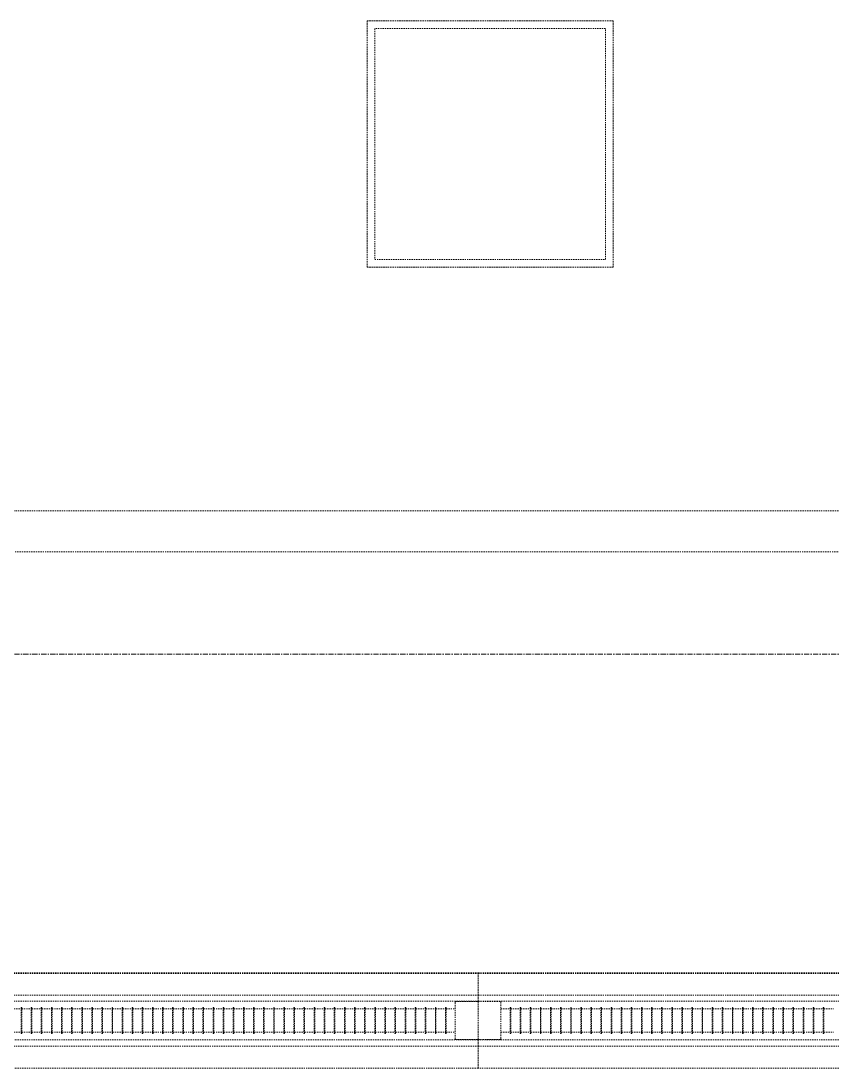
# Model space of a CAD drawing. Header units: inches. Extents: x -1263 to 2214, y -160 to 2229.
# Drawn here: x -662.8 to -583.7, y 1570 to 1672.1 of the extents above; entities that cross this region are included whole.
import ezdxf

# ---------------------------------------------------------------- set-up
doc = ezdxf.new("R2010")
doc.units = ezdxf.units.IN
doc.header["$MEASUREMENT"] = 0
doc.linetypes.add('Demolished', pattern=[0.1875, 0.125, -0.06249999999999999])
doc.linetypes.add('Grid Line 1_2_', pattern=[0.8749999999999999, 0.4999999999999999, -0.125, 0.125, -0.125])
for name, color, linetype, lineweight in [('A-CLNG', 13, 'Continuous', 13), ('A-DETL-GENF', 92, 'Continuous', 9), ('A-WALL', 113, 'Demolished', 9), ('E-LITE-EQPM', 33, 'Demolished', 9), ('S-GRID', 1, 'Continuous', 9)]:
    doc.layers.add(name, color=color, linetype=linetype, lineweight=lineweight)

# ---------------------------------------------------------------- blocks, each defined once
blk = doc.blocks.new('FAR22_CH - FAR22_CH-4992025-6TH FLOOR RCP DEMO')
at = {"layer": 'A-DETL-GENF', "color": 7, "linetype": 'Demolished'}
for p, q in [((-4.163336342344337e-16, -3.463895836830488e-14), (24, -3.463895836830488e-14)), ((-4.163336342344337e-16, -23.99999999999985), (-4.163336342344337e-16, -3.463895836830488e-14)), ((0.7500000000000075, -0.7500000000000372), (0.7500000000000075, -23.24999999999986)), ((23.24999999999999, -0.7500000000000372), (0.7500000000000079, -0.7500000000000372)), ((23.24999999999999, -23.24999999999986), (23.24999999999999, -0.7500000000000372)), ((24, -3.463895836830488e-14), (24, -23.99999999999985)), ((0.750000000000001, -23.24999999999987), (23.24999999999998, -23.24999999999987)), ((23.99999999999998, -23.99999999999985), (0, -23.99999999999985))]:
    blk.add_line(p, q, dxfattribs=at)
blk = doc.blocks.new('L-Pendant-Axis-LT-Louver - L-Pendant-Axis-LT-Louver-V47-6TH FLOOR RCP DEMO')
at = {"layer": 'E-LITE-EQPM', "color": 7}
for p, q in [((72.59375000000004, 4.635000029396564), (-72.59375000000004, 4.635000029396564)), ((-72.5937499999995, 4.594349187109418), (-72.5937499999995, 4.635000029398532)), ((-72.59374999999949, 2.485125938495397), (-72.5937499999995, 4.594349187265062)), ((-72.59374999999949, 1.881249966097413), (-72.59374999999949, 2.485125938495388)), ((-72.59374999999949, 2.48512593849545), (72.59375000000038, 2.48512593849545)), ((72.59375000000038, 1.881249966097475), (-72.59374999999949, 1.881249966097475)), ((-72.59374999999949, -1.849999966099507), (-72.59374999999949, 1.849999966099377)), ((-72.59374999999949, 1.849999966099442), (-70.37499999999946, 1.849999966099442)), ((-70.37499999999946, 1.849999966099444), (-70.37499999999946, 1.804085692262817)), ((-70.37499999999946, 1.803618443914766), (-70.37499999999946, 1.82952585828883)), ((-70.37499999999946, 1.718780661302687), (-70.37499999999946, 1.803618443914767)), ((-70.37499999999946, 1.720011305223621), (-70.37499999999946, -1.720011305536373)), ((-70.37499999999947, 1.149999999850983), (-69.47654999999928, 1.149999999850983)), ((-69.47654999999918, -1.26539455078941), (-69.47654999999918, 1.265394550789034)), ((-69.41404999999918, 1.265394550789034), (-69.47654999999918, 1.265394550789034)), ((-69.41404999999918, 1.265394550789034), (-69.41404999999918, -1.26539455078941)), ((-69.41404999999922, 1.149999999850983), (-68.49151028368718, 1.149999999850983)), ((-68.49151028368713, -1.265394550789328), (-68.49151028368713, 1.265394550789115)), ((-68.42901028368712, 1.265394550789115), (-68.49151028368713, 1.265394550789115)), ((-68.42901028368712, 1.265394550789115), (-68.42901028368712, -1.265394550789328)), ((-68.42901028368712, 1.149999999850983), (-67.50647056737509, 1.149999999850983)), ((-67.50647056737508, -1.265394550789328), (-67.50647056737508, 1.265394550789115)), ((-67.44397056737506, 1.265394550789115), (-67.50647056737508, 1.265394550789115)), ((-67.44397056737506, 1.265394550789115), (-67.44397056737506, -1.265394550789328)), ((-67.44397056737519, 1.149999999850983), (-66.52143085106316, 1.149999999850983)), ((-66.52143085106302, -1.265394550789328), (-66.52143085106302, 1.265394550789115)), ((-66.45893085106302, 1.265394550789115), (-66.52143085106302, 1.265394550789115)), ((-66.45893085106302, 1.265394550789115), (-66.45893085106302, -1.265394550789328)), ((-66.4589308510631, 1.149999999850983), (-65.53639113475106, 1.149999999850983)), ((-65.53639113475096, -1.265394550789328), (-65.53639113475096, 1.265394550789115)), ((-65.47389113475094, 1.265394550789115), (-65.53639113475096, 1.265394550789115)), ((-65.47389113475094, 1.265394550789115), (-65.47389113475094, -1.265394550789328)), ((-65.473891134751, 1.149999999850983), (-64.55135141843897, 1.149999999850983)), ((-64.5513514184389, -1.265394550789328), (-64.5513514184389, 1.265394550789115)), ((-64.4888514184389, 1.265394550789115), (-64.5513514184389, 1.265394550789115)), ((-64.4888514184389, 1.265394550789115), (-64.4888514184389, -1.265394550789328)), ((-64.48885141843891, 1.149999999850983), (-63.56631170212687, 1.149999999850983)), ((-63.56631170212685, -1.265394550789328), (-63.56631170212685, 1.265394550789115)), ((-63.50381170212685, 1.265394550789115), (-63.56631170212685, 1.265394550789115)), ((-63.50381170212685, 1.265394550789115), (-63.50381170212685, -1.265394550789328)), ((-63.50381170212697, 1.149999999850983), (-62.58127198581493, 1.149999999850983)), ((-62.5812719858148, -1.265394550789328), (-62.5812719858148, 1.265394550789115)), ((-62.51877198581479, 1.265394550789115), (-62.5812719858148, 1.265394550789115)), ((-62.51877198581479, 1.265394550789115), (-62.51877198581479, -1.265394550789328)), ((-62.51877198581488, 1.149999999850983), (-61.59623226950283, 1.149999999850983)), ((-61.59623226950274, -1.265394550789328), (-61.59623226950274, 1.265394550789115)), ((-61.53373226950273, 1.265394550789115), (-61.59623226950274, 1.265394550789115)), ((-61.53373226950273, 1.265394550789115), (-61.53373226950273, -1.265394550789328)), ((-61.53373226950279, 1.149999999850983), (-60.61119255319075, 1.149999999850983)), ((-60.61119255319068, -1.265394550789328), (-60.61119255319068, 1.265394550789115)), ((-60.54869255319067, 1.265394550789115), (-60.61119255319068, 1.265394550789115)), ((-60.54869255319067, 1.265394550789115), (-60.54869255319067, -1.265394550789328)), ((-60.54869255319069, 1.149999999850983), (-59.62615283687865, 1.149999999850983)), ((-59.62615283687862, -1.265394550789328), (-59.62615283687862, 1.265394550789115)), ((-59.56365283687862, 1.265394550789115), (-59.62615283687862, 1.265394550789115)), ((-59.56365283687862, 1.265394550789115), (-59.56365283687862, -1.265394550789328)), ((-59.56365283687875, 1.149999999850983), (-58.64111312056672, 1.149999999850983)), ((-58.64111312056657, -1.265394550789328), (-58.64111312056657, 1.265394550789115)), ((-58.57861312056657, 1.265394550789115), (-58.64111312056657, 1.265394550789115)), ((-58.57861312056657, 1.265394550789115), (-58.57861312056657, -1.265394550789328)), ((-58.57861312056666, 1.149999999850983), (-57.65607340425463, 1.149999999850983)), ((-57.65607340425452, -1.265394550789328), (-57.65607340425452, 1.265394550789115)), ((-57.59357340425451, 1.265394550789115), (-57.65607340425452, 1.265394550789115)), ((-57.59357340425451, 1.265394550789115), (-57.59357340425451, -1.265394550789328)), ((-57.59357340425456, 1.149999999850983), (-56.67103368794253, 1.149999999850983)), ((-56.67103368794245, -1.265394550789328), (-56.67103368794245, 1.265394550789115)), ((-56.60853368794245, 1.265394550789115), (-56.67103368794245, 1.265394550789115)), ((-56.60853368794245, 1.265394550789115), (-56.60853368794245, -1.265394550789328)), ((-56.60853368794247, 1.149999999850983), (-55.68599397163044, 1.149999999850983)), ((-55.6859939716304, -1.265394550789328), (-55.6859939716304, 1.265394550789115)), ((-55.6234939716304, 1.265394550789115), (-55.6859939716304, 1.265394550789115)), ((-55.6234939716304, 1.265394550789115), (-55.6234939716304, -1.265394550789328)), ((-55.62349397163054, 1.149999999850983), (-54.70095425531834, 1.149999999850983)), ((-54.70095425531834, -1.265394550789328), (-54.70095425531834, 1.265394550789115)), ((-54.63845425531834, 1.265394550789115), (-54.70095425531834, 1.265394550789115)), ((-54.63845425531834, 1.265394550789115), (-54.63845425531834, -1.265394550789328)), ((-54.63845425531844, 1.149999999850983), (-53.71591453900641, 1.149999999850983)), ((-53.71591453900629, -1.265394550789328), (-53.71591453900629, 1.265394550789115)), ((-53.65341453900628, 1.265394550789115), (-53.71591453900629, 1.265394550789115)), ((-53.65341453900628, 1.265394550789115), (-53.65341453900628, -1.265394550789328)), ((-53.65341453900635, 1.149999999850983), (-52.73087482269431, 1.149999999850983)), ((-52.73087482269423, -1.265394550789328), (-52.73087482269423, 1.265394550789115)), ((-52.66837482269422, 1.265394550789115), (-52.73087482269423, 1.265394550789115)), ((-52.66837482269422, 1.265394550789115), (-52.66837482269422, -1.265394550789328)), ((-52.66837482269425, 1.149999999850983), (-51.74583510638222, 1.149999999850983)), ((-51.74583510638217, -1.265394550789328), (-51.74583510638217, 1.265394550789115)), ((-51.68333510638216, 1.265394550789115), (-51.74583510638217, 1.265394550789115)), ((-51.68333510638216, 1.265394550789115), (-51.68333510638216, -1.265394550789328)), ((-51.68333510638216, 1.149999999850983), (-50.76079539007012, 1.149999999850983)), ((-50.76079539007011, -1.265394550789328), (-50.76079539007011, 1.265394550789115)), ((-50.69829539007011, 1.265394550789115), (-50.76079539007011, 1.265394550789115)), ((-50.69829539007011, 1.265394550789115), (-50.69829539007011, -1.265394550789328)), ((-50.69829539007022, 1.149999999850983), (-49.77575567375819, 1.149999999850983)), ((-49.77575567375806, -1.265394550789328), (-49.77575567375806, 1.265394550789115)), ((-49.71325567375806, 1.265394550789115), (-49.77575567375806, 1.265394550789115)), ((-49.71325567375806, 1.265394550789115), (-49.71325567375806, -1.265394550789328)), ((-49.71325567375813, 1.149999999850983), (-48.7907159574461, 1.149999999850983)), ((-48.79071595744601, -1.265394550789328), (-48.79071595744601, 1.265394550789115)), ((-48.728215957446, 1.265394550789115), (-48.79071595744601, 1.265394550789115)), ((-48.728215957446, 1.265394550789115), (-48.728215957446, -1.265394550789328)), ((-48.72821595744603, 1.149999999850983), (-47.80567624113399, 1.149999999850983)), ((-47.80567624113397, -1.265394550789328), (-47.80567624113397, 1.265394550789115)), ((-47.74317624113395, 1.265394550789115), (-47.80567624113396, 1.265394550789115)), ((-47.74317624113395, 1.265394550789115), (-47.74317624113395, -1.265394550789328)), ((-47.74317624113394, 1.149999999850983), (-46.82063652482191, 1.149999999850983)), ((-46.8206365248219, -1.265394550789328), (-46.8206365248219, 1.265394550789115)), ((-46.75813652482189, 1.265394550789115), (-46.8206365248219, 1.265394550789115)), ((-46.75813652482189, 1.265394550789115), (-46.75813652482189, -1.265394550789328)), ((-46.75813652482201, 1.149999999850983), (-45.83559680850997, 1.149999999850983)), ((-45.83559680850985, -1.265394550789328), (-45.83559680850985, 1.265394550789115)), ((-45.77309680850983, 1.265394550789115), (-45.83559680850984, 1.265394550789115)), ((-45.77309680850983, 1.265394550789115), (-45.77309680850983, -1.265394550789328)), ((-45.77309680850991, 1.149999999850983), (-44.85055709219787, 1.149999999850983)), ((-44.85055709219778, -1.265394550789328), (-44.85055709219778, 1.265394550789115)), ((-44.78805709219777, 1.265394550789115), (-44.85055709219777, 1.265394550789115)), ((-44.78805709219777, 1.265394550789115), (-44.78805709219777, -1.265394550789328)), ((-44.78805709219781, 1.149999999850983), (-43.86551737588577, 1.149999999850983)), ((-43.86551737588573, -1.265394550789328), (-43.86551737588573, 1.265394550789115)), ((-43.80301737588572, 1.265394550789115), (-43.86551737588572, 1.265394550789115)), ((-43.80301737588572, 1.265394550789115), (-43.80301737588572, -1.265394550789328)), ((-43.80301737588572, 1.149999999850983), (-42.88047765957368, 1.149999999850983)), ((-42.88047765957369, -1.265394550789328), (-42.88047765957369, 1.265394550789115)), ((-42.81797765957367, 1.265394550789115), (-42.88047765957368, 1.265394550789115)), ((-42.81797765957367, 1.265394550789115), (-42.81797765957367, -1.265394550789328)), ((-42.81797765957378, 1.149999999850983), (-41.89543794326175, 1.149999999850983)), ((-41.89543794326163, -1.265394550789328), (-41.89543794326163, 1.265394550789115)), ((-41.83293794326162, 1.265394550789115), (-41.89543794326163, 1.265394550789115)), ((-41.83293794326162, 1.265394550789115), (-41.83293794326162, -1.265394550789328)), ((-41.83293794326169, 1.149999999850983), (-40.91039822694965, 1.149999999850983)), ((-40.91039822694957, -1.265394550789328), (-40.91039822694957, 1.265394550789115)), ((-40.84789822694956, 1.265394550789115), (-40.91039822694957, 1.265394550789115)), ((-40.84789822694956, 1.265394550789115), (-40.84789822694956, -1.265394550789328)), ((-40.8478982269496, 1.149999999850983), (-39.92535851063756, 1.149999999850983)), ((-39.92535851063752, -1.265394550789328), (-39.92535851063752, 1.265394550789115)), ((-39.86285851063751, 1.265394550789115), (-39.92535851063752, 1.265394550789115)), ((-39.86285851063751, 1.265394550789115), (-39.86285851063751, -1.265394550789328)), ((-39.8628585106375, 1.149999999850983), (-38.94031879432546, 1.149999999850983)), ((-38.94031879432548, -1.265394550789328), (-38.94031879432548, 1.265394550789115)), ((-38.87781879432546, 1.265394550789115), (-38.94031879432547, 1.265394550789115)), ((-38.87781879432546, 1.265394550789115), (-38.87781879432546, -1.265394550789328)), ((-38.87781879432556, 1.149999999850983), (-37.95527907801353, 1.149999999850983)), ((-72.59374999999949, -1.84999996609944), (-70.37499999999946, -1.84999996609944)), ((-72.59374999999949, -2.485125936813342), (-72.59374999999949, -1.881249966097547)), ((-72.59374999999949, -1.881249966097483), (72.59375000000038, -1.881249966097483)), ((-70.37499999999947, -1.14999999985101), (-69.47654999999928, -1.14999999985101)), ((-70.37499999999946, -1.803618443914768), (-70.37499999999946, -1.718780661618493)), ((-70.37499999999946, -1.829525858288831), (-70.37499999999946, -1.803618443914768)), ((-70.37499999999946, -1.804085692262769), (-70.37499999999946, -1.84999996609944)), ((-69.47654999999918, -1.26539455078941), (-69.41404999999918, -1.26539455078941)), ((-69.41404999999922, -1.14999999985101), (-68.49151028368718, -1.14999999985101)), ((-68.49151028368713, -1.265394550789328), (-68.42901028368712, -1.265394550789328)), ((-68.42901028368712, -1.14999999985101), (-67.50647056737509, -1.14999999985101)), ((-67.50647056737508, -1.265394550789328), (-67.44397056737506, -1.265394550789328)), ((-67.44397056737519, -1.14999999985101), (-66.52143085106316, -1.14999999985101)), ((-66.52143085106302, -1.265394550789328), (-66.45893085106302, -1.265394550789328)), ((-66.4589308510631, -1.14999999985101), (-65.53639113475106, -1.14999999985101)), ((-65.53639113475096, -1.265394550789328), (-65.47389113475094, -1.265394550789328)), ((-65.473891134751, -1.14999999985101), (-64.55135141843897, -1.14999999985101)), ((-64.5513514184389, -1.265394550789328), (-64.4888514184389, -1.265394550789328)), ((-64.48885141843891, -1.14999999985101), (-63.56631170212687, -1.14999999985101)), ((-63.56631170212685, -1.265394550789328), (-63.50381170212685, -1.265394550789328)), ((-63.50381170212697, -1.14999999985101), (-62.58127198581493, -1.14999999985101)), ((-62.5812719858148, -1.265394550789328), (-62.51877198581479, -1.265394550789328)), ((-62.51877198581488, -1.14999999985101), (-61.59623226950283, -1.14999999985101)), ((-61.59623226950274, -1.265394550789328), (-61.53373226950273, -1.265394550789328)), ((-61.53373226950279, -1.14999999985101), (-60.61119255319075, -1.14999999985101)), ((-60.61119255319068, -1.265394550789328), (-60.54869255319067, -1.265394550789328)), ((-60.54869255319069, -1.14999999985101), (-59.62615283687865, -1.14999999985101)), ((-59.62615283687862, -1.265394550789328), (-59.56365283687862, -1.265394550789328)), ((-59.56365283687875, -1.14999999985101), (-58.64111312056672, -1.14999999985101)), ((-58.64111312056657, -1.265394550789328), (-58.57861312056657, -1.265394550789328)), ((-58.57861312056666, -1.14999999985101), (-57.65607340425463, -1.14999999985101)), ((-57.65607340425452, -1.265394550789328), (-57.59357340425451, -1.265394550789328)), ((-57.59357340425456, -1.14999999985101), (-56.67103368794253, -1.14999999985101)), ((-56.67103368794245, -1.265394550789328), (-56.60853368794245, -1.265394550789328)), ((-56.60853368794247, -1.14999999985101), (-55.68599397163044, -1.14999999985101)), ((-55.6859939716304, -1.265394550789328), (-55.6234939716304, -1.265394550789328)), ((-55.62349397163054, -1.14999999985101), (-54.70095425531834, -1.14999999985101)), ((-54.70095425531834, -1.265394550789328), (-54.63845425531834, -1.265394550789328)), ((-54.63845425531844, -1.14999999985101), (-53.71591453900641, -1.14999999985101)), ((-53.71591453900629, -1.265394550789328), (-53.65341453900628, -1.265394550789328)), ((-53.65341453900635, -1.14999999985101), (-52.73087482269431, -1.14999999985101)), ((-52.73087482269423, -1.265394550789328), (-52.66837482269422, -1.265394550789328)), ((-52.66837482269425, -1.14999999985101), (-51.74583510638222, -1.14999999985101)), ((-51.74583510638217, -1.265394550789328), (-51.68333510638216, -1.265394550789328)), ((-51.68333510638216, -1.14999999985101), (-50.76079539007012, -1.14999999985101)), ((-50.76079539007011, -1.265394550789328), (-50.69829539007011, -1.265394550789328)), ((-50.69829539007022, -1.14999999985101), (-49.77575567375819, -1.14999999985101)), ((-49.77575567375806, -1.265394550789328), (-49.71325567375806, -1.265394550789328)), ((-49.71325567375813, -1.14999999985101), (-48.7907159574461, -1.14999999985101)), ((-48.79071595744601, -1.265394550789328), (-48.728215957446, -1.265394550789328)), ((-48.72821595744603, -1.14999999985101), (-47.80567624113399, -1.14999999985101)), ((-47.80567624113396, -1.265394550789328), (-47.74317624113395, -1.265394550789328)), ((-47.74317624113394, -1.14999999985101), (-46.82063652482191, -1.14999999985101)), ((-46.8206365248219, -1.265394550789328), (-46.75813652482189, -1.265394550789328)), ((-46.75813652482201, -1.14999999985101), (-45.83559680850997, -1.14999999985101)), ((-45.83559680850984, -1.265394550789328), (-45.77309680850983, -1.265394550789328)), ((-45.77309680850991, -1.14999999985101), (-44.85055709219787, -1.14999999985101)), ((-44.85055709219777, -1.265394550789328), (-44.78805709219777, -1.265394550789328)), ((-44.78805709219781, -1.14999999985101), (-43.86551737588577, -1.14999999985101)), ((-43.86551737588572, -1.265394550789328), (-43.80301737588572, -1.265394550789328)), ((-43.80301737588572, -1.14999999985101), (-42.88047765957368, -1.14999999985101)), ((-42.88047765957368, -1.265394550789328), (-42.81797765957367, -1.265394550789328)), ((-42.81797765957378, -1.14999999985101), (-41.89543794326175, -1.14999999985101)), ((-41.89543794326163, -1.265394550789328), (-41.83293794326162, -1.265394550789328)), ((-41.83293794326169, -1.14999999985101), (-40.91039822694965, -1.14999999985101)), ((-40.91039822694957, -1.265394550789328), (-40.84789822694956, -1.265394550789328)), ((-40.8478982269496, -1.14999999985101), (-39.92535851063756, -1.14999999985101)), ((-39.92535851063752, -1.265394550789328), (-39.86285851063751, -1.265394550789328)), ((-39.8628585106375, -1.14999999985101), (-38.94031879432546, -1.14999999985101)), ((-38.94031879432547, -1.265394550789328), (-38.87781879432546, -1.265394550789328)), ((-38.87781879432556, -1.14999999985101), (-37.95527907801353, -1.14999999985101)), ((-72.5937499999995, -4.596546713503719), (-72.59374999999949, -2.485125936813327)), ((-72.59374999999949, -2.485125936813272), (72.59375000000038, -2.485125936813272)), ((-72.5937499999995, -4.635000029398556), (-72.5937499999995, -4.596546713503651)), ((-72.5937499999995, -4.59654671350365), (72.59375000000037, -4.59654671350365)), ((-72.59375000000004, -4.635000029400657), (72.59375000000004, -4.635000029400657))]:
    blk.add_line(p, q, dxfattribs=at)
blk = doc.blocks.new('L-Pendant-Axis-LT-Louver - L-Pendant-Axis-LT-Louver-V48-6TH FLOOR RCP DEMO')
at = {"layer": 'E-LITE-EQPM', "color": 7}
for p, q in [((72.59375000000115, 4.635000029400657), (-72.59374999999893, 4.635000029400657)), ((-72.5937499999995, 4.59654671350365), (-72.5937499999995, 4.635000029398556)), ((-72.59374999999949, 2.485125936813272), (-72.5937499999995, 4.59654671350367)), ((72.59375000000037, 4.59654671350365), (-72.5937499999995, 4.59654671350365)), ((-72.59374999999949, 1.881249966097485), (-72.59374999999949, 2.485125936813281)), ((72.59375000000038, 2.485125936813272), (-72.59374999999949, 2.485125936813272)), ((72.59375000000038, 1.881249966097483), (-72.59374999999949, 1.881249966097483)), ((-72.59374999999949, -1.849999966099444), (-72.59374999999949, 1.84999996609944)), ((-70.37499999999946, 1.84999996609944), (-72.59374999999949, 1.84999996609944)), ((-70.37499999999946, 1.849999966099507), (-70.37499999999946, 1.804085692262835)), ((-70.37499999999946, 1.803618443914768), (-70.37499999999946, 1.829525858288831)), ((-70.37499999999946, 1.718780661618042), (-70.37499999999946, 1.803618443914768)), ((-70.37499999999946, 1.720011305536443), (-70.37499999999946, -1.720011305223551)), ((-69.47654999999928, 1.14999999985101), (-70.37499999999947, 1.14999999985101)), ((-69.47654999999918, -1.265394550789034), (-69.47654999999918, 1.26539455078941)), ((-69.41404999999918, 1.26539455078941), (-69.47654999999918, 1.26539455078941)), ((-69.41404999999918, 1.26539455078941), (-69.41404999999918, -1.265394550789034)), ((-68.49151028368719, 1.14999999985101), (-69.41404999999921, 1.14999999985101)), ((-68.49151028368713, -1.265394550789115), (-68.49151028368713, 1.265394550789328)), ((-68.42901028368712, 1.265394550789328), (-68.49151028368713, 1.265394550789328)), ((-68.42901028368712, 1.265394550789328), (-68.42901028368712, -1.265394550789115)), ((-67.50647056737508, 1.14999999985101), (-68.42901028368712, 1.14999999985101)), ((-67.50647056737506, -1.265394550789115), (-67.50647056737506, 1.265394550789328)), ((-67.44397056737505, 1.265394550789328), (-67.50647056737506, 1.265394550789328)), ((-67.44397056737505, 1.265394550789328), (-67.44397056737505, -1.265394550789115)), ((-66.52143085106314, 1.14999999985101), (-67.44397056737519, 1.14999999985101)), ((-66.52143085106303, -1.265394550789115), (-66.52143085106303, 1.265394550789328)), ((-66.45893085106302, 1.265394550789328), (-66.52143085106303, 1.265394550789328)), ((-66.45893085106302, 1.265394550789328), (-66.45893085106302, -1.265394550789115)), ((-65.53639113475107, 1.14999999985101), (-66.4589308510631, 1.14999999985101)), ((-65.53639113475096, -1.265394550789115), (-65.53639113475096, 1.265394550789328)), ((-65.47389113475094, 1.265394550789328), (-65.53639113475096, 1.265394550789328)), ((-65.47389113475094, 1.265394550789328), (-65.47389113475094, -1.265394550789115)), ((-64.55135141843898, 1.14999999985101), (-65.473891134751, 1.14999999985101)), ((-64.5513514184389, -1.265394550789115), (-64.5513514184389, 1.265394550789328)), ((-64.4888514184389, 1.265394550789328), (-64.5513514184389, 1.265394550789328)), ((-64.4888514184389, 1.265394550789328), (-64.4888514184389, -1.265394550789115)), ((-63.56631170212688, 1.14999999985101), (-64.48885141843893, 1.14999999985101)), ((-63.56631170212685, -1.265394550789115), (-63.56631170212685, 1.265394550789328)), ((-63.50381170212685, 1.265394550789328), (-63.56631170212685, 1.265394550789328)), ((-63.50381170212685, 1.265394550789328), (-63.50381170212685, -1.265394550789115)), ((-62.58127198581496, 1.14999999985101), (-63.50381170212698, 1.14999999985101)), ((-62.5812719858148, -1.265394550789115), (-62.5812719858148, 1.265394550789328)), ((-62.51877198581479, 1.265394550789328), (-62.5812719858148, 1.265394550789328)), ((-62.51877198581479, 1.265394550789328), (-62.51877198581479, -1.265394550789115)), ((-61.59623226950284, 1.14999999985101), (-62.51877198581489, 1.14999999985101)), ((-61.59623226950275, -1.265394550789115), (-61.59623226950275, 1.265394550789328)), ((-61.53373226950274, 1.265394550789328), (-61.59623226950275, 1.265394550789328)), ((-61.53373226950274, 1.265394550789328), (-61.53373226950274, -1.265394550789115)), ((-60.61119255319075, 1.14999999985101), (-61.53373226950279, 1.14999999985101)), ((-60.61119255319068, -1.265394550789115), (-60.61119255319068, 1.265394550789328)), ((-60.54869255319067, 1.265394550789328), (-60.61119255319068, 1.265394550789328)), ((-60.54869255319067, 1.265394550789328), (-60.54869255319067, -1.265394550789115)), ((-59.62615283687865, 1.14999999985101), (-60.5486925531907, 1.14999999985101)), ((-59.62615283687862, -1.265394550789115), (-59.62615283687862, 1.265394550789328)), ((-59.56365283687862, 1.265394550789328), (-59.62615283687862, 1.265394550789328)), ((-59.56365283687862, 1.265394550789328), (-59.56365283687862, -1.265394550789115)), ((-58.64111312056656, 1.14999999985101), (-59.56365283687875, 1.14999999985101)), ((-58.64111312056657, -1.265394550789115), (-58.64111312056657, 1.265394550789328)), ((-58.57861312056657, 1.265394550789328), (-58.64111312056657, 1.265394550789328)), ((-58.57861312056657, 1.265394550789328), (-58.57861312056657, -1.265394550789115)), ((-57.65607340425463, 1.14999999985101), (-58.57861312056668, 1.14999999985101)), ((-57.65607340425452, -1.265394550789115), (-57.65607340425452, 1.265394550789328)), ((-57.59357340425451, 1.265394550789328), (-57.65607340425452, 1.265394550789328)), ((-57.59357340425451, 1.265394550789328), (-57.59357340425451, -1.265394550789115)), ((-56.67103368794254, 1.14999999985101), (-57.59357340425458, 1.14999999985101)), ((-56.67103368794247, -1.265394550789115), (-56.67103368794247, 1.265394550789328)), ((-56.60853368794246, 1.265394550789328), (-56.67103368794247, 1.265394550789328)), ((-56.60853368794246, 1.265394550789328), (-56.60853368794246, -1.265394550789115)), ((-55.68599397163045, 1.14999999985101), (-56.60853368794249, 1.14999999985101)), ((-55.6859939716304, -1.265394550789115), (-55.6859939716304, 1.265394550789328)), ((-55.62349397163039, 1.265394550789328), (-55.6859939716304, 1.265394550789328)), ((-55.62349397163039, 1.265394550789328), (-55.62349397163039, -1.265394550789115)), ((-54.70095425531835, 1.14999999985101), (-55.6234939716304, 1.14999999985101)), ((-54.70095425531834, -1.265394550789115), (-54.70095425531834, 1.265394550789328)), ((-54.63845425531834, 1.265394550789328), (-54.70095425531834, 1.265394550789328)), ((-54.63845425531834, 1.265394550789328), (-54.63845425531834, -1.265394550789115)), ((-53.71591453900643, 1.14999999985101), (-54.63845425531845, 1.14999999985101)), ((-53.71591453900629, -1.265394550789115), (-53.71591453900629, 1.265394550789328)), ((-53.65341453900628, 1.265394550789328), (-53.71591453900629, 1.265394550789328)), ((-53.65341453900628, 1.265394550789328), (-53.65341453900628, -1.265394550789115)), ((-52.73087482269431, 1.14999999985101), (-53.65341453900636, 1.14999999985101)), ((-52.73087482269422, -1.265394550789115), (-52.73087482269422, 1.265394550789328)), ((-52.66837482269421, 1.265394550789328), (-52.73087482269422, 1.265394550789328)), ((-52.66837482269421, 1.265394550789328), (-52.66837482269421, -1.265394550789115)), ((-51.74583510638222, 1.14999999985101), (-52.66837482269426, 1.14999999985101)), ((-51.74583510638217, -1.265394550789115), (-51.74583510638217, 1.265394550789328)), ((-51.68333510638216, 1.265394550789328), (-51.74583510638217, 1.265394550789328)), ((-51.68333510638216, 1.265394550789328), (-51.68333510638216, -1.265394550789115)), ((-50.76079539007012, 1.14999999985101), (-51.68333510638215, 1.14999999985101)), ((-50.76079539007011, -1.265394550789115), (-50.76079539007011, 1.265394550789328)), ((-50.69829539007011, 1.265394550789328), (-50.76079539007011, 1.265394550789328)), ((-50.69829539007011, 1.265394550789328), (-50.69829539007011, -1.265394550789115)), ((-49.77575567375818, 1.14999999985101), (-50.69829539007022, 1.14999999985101)), ((-49.77575567375806, -1.265394550789115), (-49.77575567375806, 1.265394550789328)), ((-49.71325567375806, 1.265394550789328), (-49.77575567375806, 1.265394550789328)), ((-49.71325567375806, 1.265394550789328), (-49.71325567375806, -1.265394550789115)), ((-48.79071595744608, 1.14999999985101), (-49.71325567375813, 1.14999999985101)), ((-48.79071595744601, -1.265394550789115), (-48.79071595744601, 1.265394550789328)), ((-48.728215957446, 1.265394550789328), (-48.79071595744601, 1.265394550789328)), ((-48.728215957446, 1.265394550789328), (-48.728215957446, -1.265394550789115)), ((-47.80567624113399, 1.14999999985101), (-48.72821595744603, 1.14999999985101)), ((-47.80567624113397, -1.265394550789115), (-47.80567624113397, 1.265394550789328)), ((-47.74317624113395, 1.265394550789328), (-47.80567624113396, 1.265394550789328)), ((-47.74317624113395, 1.265394550789328), (-47.74317624113395, -1.265394550789115)), ((-46.8206365248219, 1.14999999985101), (-47.74317624113394, 1.14999999985101)), ((-46.82063652482191, -1.265394550789115), (-46.82063652482191, 1.265394550789328)), ((-46.7581365248219, 1.265394550789328), (-46.82063652482191, 1.265394550789328)), ((-46.7581365248219, 1.265394550789328), (-46.7581365248219, -1.265394550789115)), ((-45.83559680850981, 1.14999999985101), (-46.758136524822, 1.14999999985101)), ((-45.83559680850984, -1.265394550789115), (-45.83559680850984, 1.265394550789328)), ((-45.77309680850983, 1.265394550789328), (-45.83559680850983, 1.265394550789328)), ((-45.77309680850983, 1.265394550789328), (-45.77309680850983, -1.265394550789115)), ((-44.85055709219788, 1.14999999985101), (-45.77309680850993, 1.14999999985101)), ((-44.85055709219779, -1.265394550789115), (-44.85055709219779, 1.265394550789328)), ((-44.78805709219777, 1.265394550789328), (-44.85055709219778, 1.265394550789328)), ((-44.78805709219777, 1.265394550789328), (-44.78805709219777, -1.265394550789115)), ((-43.86551737588579, 1.14999999985101), (-44.78805709219783, 1.14999999985101)), ((-43.86551737588574, -1.265394550789115), (-43.86551737588574, 1.265394550789328)), ((-43.80301737588572, 1.265394550789328), (-43.86551737588573, 1.265394550789328)), ((-43.80301737588572, 1.265394550789328), (-43.80301737588572, -1.265394550789115)), ((-42.88047765957369, 1.14999999985101), (-43.80301737588574, 1.14999999985101)), ((-42.88047765957369, -1.265394550789115), (-42.88047765957369, 1.265394550789328)), ((-42.81797765957367, 1.265394550789328), (-42.88047765957368, 1.265394550789328)), ((-42.81797765957367, 1.265394550789328), (-42.81797765957367, -1.265394550789115)), ((-41.89543794326177, 1.14999999985101), (-42.81797765957381, 1.14999999985101)), ((-41.89543794326163, -1.265394550789115), (-41.89543794326163, 1.265394550789328)), ((-41.83293794326162, 1.265394550789328), (-41.89543794326163, 1.265394550789328)), ((-41.83293794326162, 1.265394550789328), (-41.83293794326162, -1.265394550789115)), ((-40.91039822694965, 1.14999999985101), (-41.8329379432617, 1.14999999985101)), ((-40.91039822694958, -1.265394550789115), (-40.91039822694958, 1.265394550789328)), ((-40.84789822694957, 1.265394550789328), (-40.91039822694957, 1.265394550789328)), ((-40.84789822694957, 1.265394550789328), (-40.84789822694957, -1.265394550789115)), ((-39.92535851063758, 1.14999999985101), (-40.84789822694962, 1.14999999985101)), ((-39.92535851063753, -1.265394550789115), (-39.92535851063753, 1.265394550789328)), ((-39.86285851063752, 1.265394550789328), (-39.92535851063752, 1.265394550789328)), ((-39.86285851063752, 1.265394550789328), (-39.86285851063752, -1.265394550789115)), ((-38.94031879432548, 1.14999999985101), (-39.86285851063751, 1.14999999985101)), ((-38.94031879432548, -1.265394550789115), (-38.94031879432548, 1.265394550789328)), ((-38.87781879432546, 1.265394550789328), (-38.94031879432547, 1.265394550789328)), ((-38.87781879432546, 1.265394550789328), (-38.87781879432546, -1.265394550789115)), ((-37.95527907801354, 1.14999999985101), (-38.87781879432558, 1.14999999985101)), ((-37.95527907801343, -1.265394550789115), (-37.95527907801343, 1.265394550789328)), ((-37.89277907801341, 1.265394550789328), (-37.95527907801342, 1.265394550789328)), ((-37.89277907801341, 1.265394550789328), (-37.89277907801341, -1.265394550789115)), ((-36.97023936170147, 1.14999999985101), (-37.89277907801351, 1.14999999985101)), ((-36.97023936170137, -1.265394550789115), (-36.97023936170137, 1.265394550789328)), ((-36.90773936170136, 1.265394550789328), (-36.97023936170137, 1.265394550789328)), ((-36.90773936170136, 1.265394550789328), (-36.90773936170136, -1.265394550789115)), ((-35.98519964538937, 1.14999999985101), (-36.9077393617014, 1.14999999985101)), ((-35.98519964538932, -1.265394550789115), (-35.98519964538932, 1.265394550789328)), ((-35.92269964538931, 1.265394550789328), (-35.98519964538932, 1.265394550789328)), ((-35.92269964538931, 1.265394550789328), (-35.92269964538931, -1.265394550789115)), ((-35.00015992907726, 1.14999999985101), (-35.9226996453893, 1.14999999985101)), ((-35.00015992907725, -1.265394550789115), (-35.00015992907725, 1.265394550789328)), ((-34.93765992907723, 1.265394550789328), (-35.00015992907724, 1.265394550789328)), ((-34.93765992907723, 1.265394550789328), (-34.93765992907723, -1.265394550789115)), ((-34.01512021276533, 1.14999999985101), (-34.93765992907738, 1.14999999985101)), ((-34.0151202127652, -1.265394550789115), (-34.0151202127652, 1.265394550789328)), ((-33.95262021276518, 1.265394550789328), (-34.01512021276519, 1.265394550789328)), ((-33.95262021276518, 1.265394550789328), (-33.95262021276518, -1.265394550789115)), ((-33.03008049645324, 1.14999999985101), (-33.95262021276528, 1.14999999985101)), ((-33.03008049645315, -1.265394550789115), (-33.03008049645315, 1.265394550789328)), ((-32.96758049645313, 1.265394550789328), (-33.03008049645314, 1.265394550789328)), ((-32.96758049645313, 1.265394550789328), (-32.96758049645313, -1.265394550789115)), ((-32.04504078014112, 1.14999999985101), (-32.96758049645317, 1.14999999985101)), ((-32.04504078014107, -1.265394550789115), (-32.04504078014107, 1.265394550789328)), ((-31.98254078014106, 1.265394550789328), (-32.04504078014106, 1.265394550789328)), ((-31.98254078014106, 1.265394550789328), (-31.98254078014106, -1.265394550789115)), ((-31.06000106382903, 1.14999999985101), (-31.98254078014107, 1.14999999985101)), ((-31.06000106382904, -1.265394550789115), (-31.06000106382904, 1.265394550789328)), ((-30.99750106382903, 1.265394550789328), (-31.06000106382904, 1.265394550789328)), ((-30.99750106382903, 1.265394550789328), (-30.99750106382903, -1.265394550789115)), ((-30.07496134751695, 1.14999999985101), (-30.99750106382915, 1.14999999985101)), ((-30.07496134751697, -1.265394550789115), (-30.07496134751697, 1.265394550789328)), ((-30.01246134751696, 1.265394550789328), (-30.07496134751696, 1.265394550789328)), ((-30.01246134751696, 1.265394550789328), (-30.01246134751696, -1.265394550789115)), ((-29.08992163120501, 1.14999999985101), (-30.01246134751705, 1.14999999985101)), ((-29.08992163120492, -1.265394550789115), (-29.08992163120492, 1.265394550789328)), ((-29.02742163120491, 1.265394550789328), (-29.08992163120491, 1.265394550789328)), ((-29.02742163120491, 1.265394550789328), (-29.02742163120491, -1.265394550789115)), ((-28.10488191489291, 1.14999999985101), (-29.02742163120496, 1.14999999985101)), ((-28.10488191489284, -1.265394550789034), (-28.10488191489284, 1.26539455078941)), ((-28.04238191489283, 1.26539455078941), (-28.10488191489284, 1.26539455078941)), ((-28.04238191489283, 1.26539455078941), (-28.04238191489283, -1.265394550789034)), ((-27.11984219858084, 1.14999999985101), (-28.04238191489286, 1.14999999985101)), ((-70.37499999999946, -1.849999966099442), (-72.59374999999949, -1.849999966099442)), ((-72.59374999999949, -2.48512593849545), (-72.59374999999949, -1.881249966097475)), ((-72.59374999999949, -1.881249966097475), (72.59375000000038, -1.881249966097475)), ((-69.47654999999928, -1.149999999850983), (-70.37499999999947, -1.149999999850983)), ((-70.37499999999946, -1.803618443914767), (-70.37499999999946, -1.718780661302462)), ((-70.37499999999946, -1.82952585828883), (-70.37499999999946, -1.803618443914766)), ((-70.37499999999946, -1.804085692262755), (-70.37499999999946, -1.849999966099377)), ((-69.47654999999918, -1.265394550789034), (-69.41404999999918, -1.265394550789034)), ((-68.49151028368719, -1.149999999850983), (-69.41404999999921, -1.149999999850983)), ((-68.49151028368713, -1.265394550789115), (-68.42901028368712, -1.265394550789115)), ((-67.50647056737508, -1.149999999850983), (-68.42901028368712, -1.149999999850983)), ((-67.50647056737506, -1.265394550789115), (-67.44397056737505, -1.265394550789115)), ((-66.52143085106314, -1.149999999850983), (-67.44397056737519, -1.149999999850983)), ((-66.52143085106303, -1.265394550789115), (-66.45893085106302, -1.265394550789115)), ((-65.53639113475107, -1.149999999850983), (-66.4589308510631, -1.149999999850983)), ((-65.53639113475096, -1.265394550789115), (-65.47389113475094, -1.265394550789115)), ((-64.55135141843898, -1.149999999850983), (-65.473891134751, -1.149999999850983)), ((-64.5513514184389, -1.265394550789115), (-64.4888514184389, -1.265394550789115)), ((-63.56631170212688, -1.149999999850983), (-64.48885141843893, -1.149999999850983)), ((-63.56631170212685, -1.265394550789115), (-63.50381170212685, -1.265394550789115)), ((-62.58127198581496, -1.149999999850983), (-63.50381170212698, -1.149999999850983)), ((-62.5812719858148, -1.265394550789115), (-62.51877198581479, -1.265394550789115)), ((-61.59623226950284, -1.149999999850983), (-62.51877198581489, -1.149999999850983)), ((-61.59623226950275, -1.265394550789115), (-61.53373226950274, -1.265394550789115)), ((-60.61119255319075, -1.149999999850983), (-61.53373226950279, -1.149999999850983)), ((-60.61119255319068, -1.265394550789115), (-60.54869255319067, -1.265394550789115)), ((-59.62615283687865, -1.149999999850983), (-60.5486925531907, -1.149999999850983)), ((-59.62615283687862, -1.265394550789115), (-59.56365283687862, -1.265394550789115)), ((-58.64111312056656, -1.149999999850983), (-59.56365283687875, -1.149999999850983)), ((-58.64111312056657, -1.265394550789115), (-58.57861312056657, -1.265394550789115)), ((-57.65607340425463, -1.149999999850983), (-58.57861312056668, -1.149999999850983)), ((-57.65607340425452, -1.265394550789115), (-57.59357340425451, -1.265394550789115)), ((-56.67103368794254, -1.149999999850983), (-57.59357340425458, -1.149999999850983)), ((-56.67103368794247, -1.265394550789115), (-56.60853368794246, -1.265394550789115)), ((-55.68599397163045, -1.149999999850983), (-56.60853368794249, -1.149999999850983)), ((-55.6859939716304, -1.265394550789115), (-55.62349397163039, -1.265394550789115)), ((-54.70095425531835, -1.149999999850983), (-55.6234939716304, -1.149999999850983)), ((-54.70095425531834, -1.265394550789115), (-54.63845425531834, -1.265394550789115)), ((-53.71591453900643, -1.149999999850983), (-54.63845425531845, -1.149999999850983)), ((-53.71591453900629, -1.265394550789115), (-53.65341453900628, -1.265394550789115)), ((-52.73087482269431, -1.149999999850983), (-53.65341453900636, -1.149999999850983)), ((-52.73087482269422, -1.265394550789115), (-52.66837482269421, -1.265394550789115)), ((-51.74583510638222, -1.149999999850983), (-52.66837482269426, -1.149999999850983)), ((-51.74583510638217, -1.265394550789115), (-51.68333510638216, -1.265394550789115)), ((-50.76079539007012, -1.149999999850983), (-51.68333510638215, -1.149999999850983)), ((-50.76079539007011, -1.265394550789115), (-50.69829539007011, -1.265394550789115)), ((-49.77575567375818, -1.149999999850983), (-50.69829539007022, -1.149999999850983)), ((-49.77575567375806, -1.265394550789115), (-49.71325567375806, -1.265394550789115)), ((-48.79071595744608, -1.149999999850983), (-49.71325567375813, -1.149999999850983)), ((-48.79071595744601, -1.265394550789115), (-48.728215957446, -1.265394550789115)), ((-47.80567624113399, -1.149999999850983), (-48.72821595744603, -1.149999999850983)), ((-47.80567624113396, -1.265394550789115), (-47.74317624113395, -1.265394550789115)), ((-46.8206365248219, -1.149999999850983), (-47.74317624113394, -1.149999999850983)), ((-46.82063652482191, -1.265394550789115), (-46.7581365248219, -1.265394550789115)), ((-45.83559680850981, -1.149999999850983), (-46.758136524822, -1.149999999850983)), ((-45.83559680850983, -1.265394550789115), (-45.77309680850983, -1.265394550789115)), ((-44.85055709219788, -1.149999999850983), (-45.77309680850993, -1.149999999850983)), ((-44.85055709219778, -1.265394550789115), (-44.78805709219777, -1.265394550789115)), ((-43.86551737588579, -1.149999999850983), (-44.78805709219783, -1.149999999850983)), ((-43.86551737588573, -1.265394550789115), (-43.80301737588572, -1.265394550789115)), ((-42.88047765957369, -1.149999999850983), (-43.80301737588574, -1.149999999850983)), ((-42.88047765957368, -1.265394550789115), (-42.81797765957367, -1.265394550789115)), ((-41.89543794326177, -1.149999999850983), (-42.81797765957381, -1.149999999850983)), ((-41.89543794326163, -1.265394550789115), (-41.83293794326162, -1.265394550789115)), ((-40.91039822694965, -1.149999999850983), (-41.8329379432617, -1.149999999850983)), ((-40.91039822694957, -1.265394550789115), (-40.84789822694957, -1.265394550789115)), ((-39.92535851063758, -1.149999999850983), (-40.84789822694962, -1.149999999850983)), ((-39.92535851063752, -1.265394550789115), (-39.86285851063752, -1.265394550789115)), ((-38.94031879432548, -1.149999999850983), (-39.86285851063751, -1.149999999850983)), ((-38.94031879432547, -1.265394550789115), (-38.87781879432546, -1.265394550789115)), ((-37.95527907801354, -1.149999999850983), (-38.87781879432558, -1.149999999850983)), ((-37.95527907801342, -1.265394550789115), (-37.89277907801341, -1.265394550789115)), ((-36.97023936170147, -1.149999999850983), (-37.89277907801351, -1.149999999850983)), ((-36.97023936170137, -1.265394550789115), (-36.90773936170136, -1.265394550789115)), ((-35.98519964538937, -1.149999999850983), (-36.9077393617014, -1.149999999850983)), ((-35.98519964538932, -1.265394550789115), (-35.92269964538931, -1.265394550789115)), ((-35.00015992907726, -1.149999999850983), (-35.9226996453893, -1.149999999850983)), ((-35.00015992907724, -1.265394550789115), (-34.93765992907723, -1.265394550789115)), ((-34.01512021276533, -1.149999999850983), (-34.93765992907738, -1.149999999850983)), ((-34.01512021276519, -1.265394550789115), (-33.95262021276518, -1.265394550789115)), ((-33.03008049645324, -1.149999999850983), (-33.95262021276528, -1.149999999850983)), ((-33.03008049645314, -1.265394550789115), (-32.96758049645313, -1.265394550789115)), ((-32.04504078014112, -1.149999999850983), (-32.96758049645317, -1.149999999850983)), ((-32.04504078014106, -1.265394550789115), (-31.98254078014106, -1.265394550789115)), ((-31.06000106382903, -1.149999999850983), (-31.98254078014107, -1.149999999850983)), ((-31.06000106382904, -1.265394550789115), (-30.99750106382903, -1.265394550789115)), ((-30.07496134751695, -1.149999999850983), (-30.99750106382915, -1.149999999850983)), ((-30.07496134751696, -1.265394550789115), (-30.01246134751696, -1.265394550789115)), ((-29.08992163120501, -1.149999999850983), (-30.01246134751705, -1.149999999850983)), ((-29.08992163120491, -1.265394550789115), (-29.02742163120491, -1.265394550789115)), ((-28.10488191489291, -1.149999999850983), (-29.02742163120496, -1.149999999850983)), ((-28.10488191489284, -1.265394550789034), (-28.04238191489283, -1.265394550789034)), ((-27.11984219858084, -1.149999999850983), (-28.04238191489286, -1.149999999850983)), ((-72.5937499999995, -4.594349187265109), (-72.59374999999949, -2.485125938495449)), ((72.59375000000038, -2.48512593849545), (-72.59374999999949, -2.48512593849545)), ((-72.5937499999995, -4.635000029398532), (-72.5937499999995, -4.594349187109418)), ((-72.59374999999893, -4.635000029396564), (72.59375000000115, -4.635000029396564))]:
    blk.add_line(p, q, dxfattribs=at)

msp = doc.modelspace()

# ---------------------------------------------------------------- linework, layer by layer
at = {"layer": 'A-CLNG', "color": 7, "linetype": 'Demolished', "lineweight": 9}
for p, q in [((-605.0742656127538, 1672.061162290563), (-629.0742656127538, 1672.061162290563)), ((-629.0742656127538, 1672.061162290563), (-629.0742656127538, 1648.061162290563)), ((-605.0742656127538, 1648.061162290563), (-605.0742656127538, 1672.061162290563)), ((-629.0742656127538, 1648.061162290563), (-605.0742656127538, 1648.061162290563))]:
    msp.add_line(p, q, dxfattribs=at)
at = {"layer": 'A-WALL', "color": 250, "lineweight": 20}
for p, q in [((-665.1351841398434, 1624.306267439229), (-360.9625953073569, 1624.306267439229)), ((-415.5409129288221, 1620.306267439229), (-665.1351841398434, 1620.306267439229))]:
    msp.add_line(p, q, dxfattribs=at)
at = {"layer": 'S-GRID', "linetype": 'Grid Line 1_2_'}
msp.add_line((-1262.830473601599, 1610.327297170926), (1480.439644733802, 1610.327297170918), dxfattribs=at)

# ---------------------------------------------------------------- block references
at = {"layer": 'E-LITE-EQPM', "color": 7}
msp.add_blockref('FAR22_CH - FAR22_CH-4992025-6TH FLOOR RCP DEMO', (-629.0742656127538, 1672.061162290563), dxfattribs=at)
at = {"layer": 'E-LITE-EQPM', "color": 7, "extrusion": (0, 0, -1)}
msp.add_blockref('L-Pendant-Axis-LT-Louver - L-Pendant-Axis-LT-Louver-V48-6TH FLOOR RCP DEMO', (690.840572605019, 1574.63754732281), dxfattribs=at)
at = {"layer": 'E-LITE-EQPM', "color": 7, "extrusion": (0, 0, -1), "rotation": 180}
msp.add_blockref('L-Pendant-Axis-LT-Louver - L-Pendant-Axis-LT-Louver-V47-6TH FLOOR RCP DEMO', (545.6530726050202, 1574.63754732281), dxfattribs=at)

doc.saveas('drawing.dxf')
